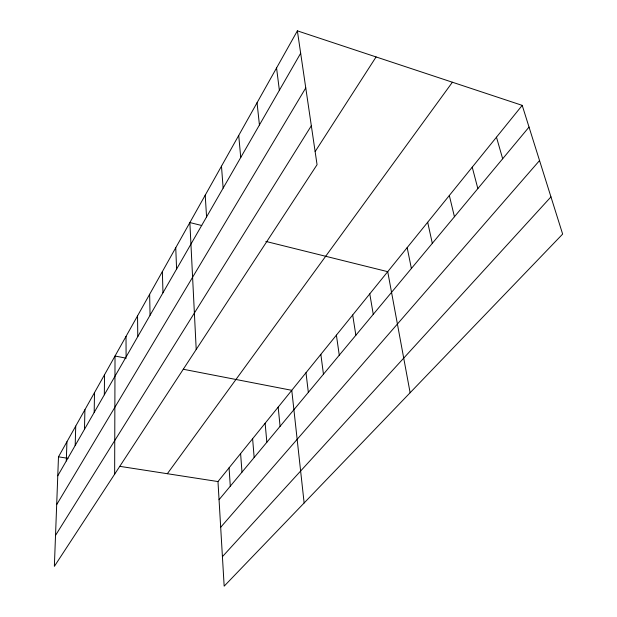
<?xml version="1.0" encoding="UTF-8"?>
<svg xmlns="http://www.w3.org/2000/svg" width="617" height="617" viewBox="0 0 617 617"><rect width="100%" height="100%" fill="white"/><g stroke="black" fill="none" stroke-linecap="round" stroke-linejoin="round"><path stroke-width="0.93" d="M114.646 474.188L115.024 356.017L126.215 358.192M104.327 394.787L104.528 374.727M94.185 412.449L94.501 392.605M84.475 429.324L84.915 409.711M75.189 445.482L75.729 426.085M66.297 460.953L66.929 441.787M297.371 30.85L58.484 456.842L54.358 566.36L317.061 164.7L297.371 30.85L522.213 105.368L562.642 234.09L224.164 586.15L217.978 481.561L522.213 105.368M57.767 475.792L300.664 53.247M56.687 504.621L305.762 87.922M55.522 535.394L311.33 125.752M315.164 151.558L376.085 56.941M167.346 473.709L452.4 82.231M219.05 499.708L529.031 127.079M220.685 527.28L539.543 160.551M222.421 556.657L550.958 196.885M58.484 456.842L68.001 458.315M119.76 466.336L217.978 481.561M183.28 369.259L291.772 390.314L304.135 502.971M201.751 225.513L189.859 222.56L196.206 349.477M265.842 241.424L387.723 271.673L410.12 392.728M496.477 137.19L502.67 158.77M472.229 167.176L477.851 188.601M449.33 195.489L454.436 216.752M427.681 222.267L432.316 243.337M407.174 247.625L411.385 268.503M369.776 293.862L373.262 314.338M352.693 314.986L355.855 335.255M336.396 335.131L339.273 355.191M320.848 354.359L323.455 374.21M276.563 67.955L279.37 90.283M305.986 372.737L308.346 392.373M257.05 102.746L259.433 124.966M278.167 407.135L280.087 426.339M265.125 423.262L266.845 442.258M238.725 135.424L240.73 157.512M252.615 438.733L254.158 457.506M221.48 166.181L223.138 188.108M240.607 453.58L241.98 472.144M229.069 467.84L230.288 486.204M205.214 195.18L206.572 216.929M175.752 247.725L176.585 269.089M162.364 271.603L162.981 292.759M149.638 294.286L150.062 315.233M137.537 315.865L137.784 336.597M126.015 336.419L126.099 356.927"/></g></svg>
